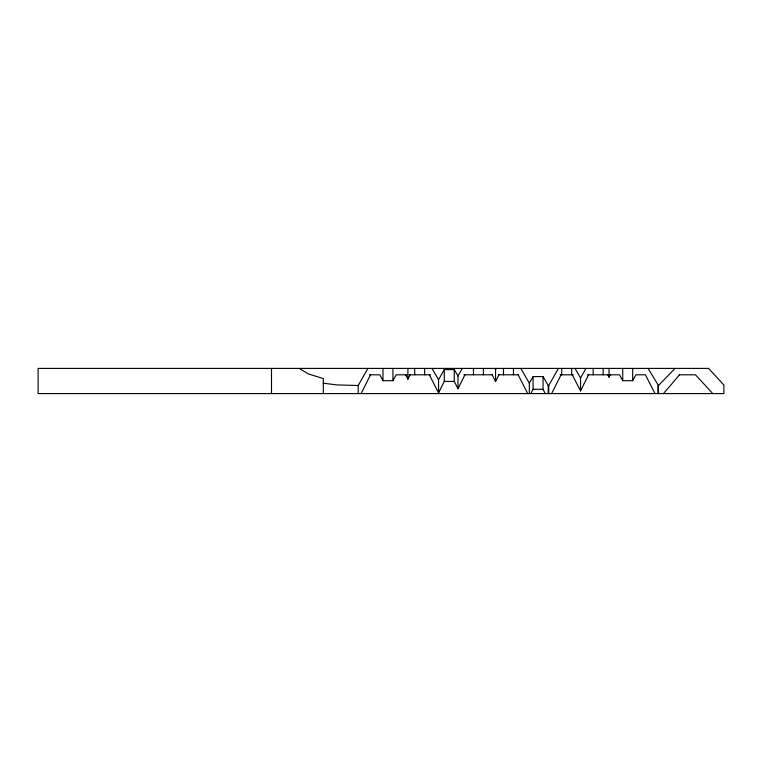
<?xml version="1.0" encoding="UTF-8"?>
<svg xmlns="http://www.w3.org/2000/svg" width="762" height="762" viewBox="0 0 762 762"><rect width="100%" height="100%" fill="white"/><g stroke="black" fill="none" stroke-linecap="round" stroke-linejoin="round"><path stroke-width="1.14" d="M361.093 393.592L370.513 374.799M405.67 374.799L407.908 379.19L410.108 374.799M454.257 369.608L454.257 381.419L457.981 388.696L457.981 376.047L454.257 369.608L444.294 369.608L444.294 381.419L438.55 392.868L429.32 374.799M457.981 388.696L464.944 374.799M492.128 374.799L495.557 381.514L498.919 374.799M530.923 393.592L533.076 389.296L533.076 376.571L543.049 376.571L548.211 385.515L548.211 393.592M551.65 393.592L561.061 374.799M572.3 374.799L580.539 390.906L588.607 374.799M607.819 374.799L609.048 377.2L610.248 374.799M369.503 374.799L379.8 374.799L382.981 380.705L392.954 380.705L396.192 374.799L406.889 374.799M587.454 374.799L619.535 374.799L622.716 380.705L632.689 380.705L635.927 374.799L645.404 374.799L655.006 393.592M358.188 393.592L358.188 385.515L367.875 368.408M438.55 393.592L438.55 379.733L444.294 369.608M457.981 376.047L462.305 368.408M495.557 381.514L495.557 369.684L496.281 368.408M529.342 393.592L529.342 383.162L533.076 376.571M548.735 393.592L548.735 385.515L558.422 368.408M580.539 390.906L580.539 378L585.968 368.408M663.454 393.592L679.571 374.799M658.463 393.592L658.463 385.515L675.046 368.408M409.261 374.799L430.644 374.799M463.906 374.799L492.423 374.799M498.358 374.799L518.56 374.799M560.137 374.799L573.205 374.799M679.123 374.799L695.468 374.799L712.794 393.592M444.294 381.419L454.257 381.419M358.188 385.515L336.909 384.924L323.307 383.181M548.211 385.515L548.735 385.515M648.091 368.408L658.463 385.515M533.076 389.296L543.049 389.296L545.24 393.592M299.266 368.408L308.258 373.875L323.307 378.581L323.307 393.592M574.996 368.408L580.539 378M520.817 368.408L529.342 383.162M494.814 368.408L495.557 369.684M432.016 368.408L438.55 379.733M518.131 374.799L527.733 393.592M657.977 385.515L657.977 393.592M632.689 368.408L632.689 380.705M622.716 368.408L622.716 380.705M609.048 368.408L609.048 377.2M603.152 368.408L603.152 374.799M593.188 368.408L593.188 374.799M571.662 368.408L571.662 374.799M561.689 368.408L561.689 374.799M543.049 376.571L543.049 389.296M513.464 368.408L513.464 374.799M503.492 368.408L503.492 374.799M483.432 368.408L483.432 374.799M473.469 368.408L473.469 374.799M424.653 368.408L424.653 374.799M414.68 368.408L414.68 374.799M407.908 368.408L407.908 379.19M392.954 368.408L392.954 380.705M382.981 368.408L382.981 380.705M271.501 368.408L271.501 393.592M708.536 368.408L38.1 368.408L38.1 393.592L723.9 393.592L723.9 385.067L708.536 368.408"/></g></svg>
